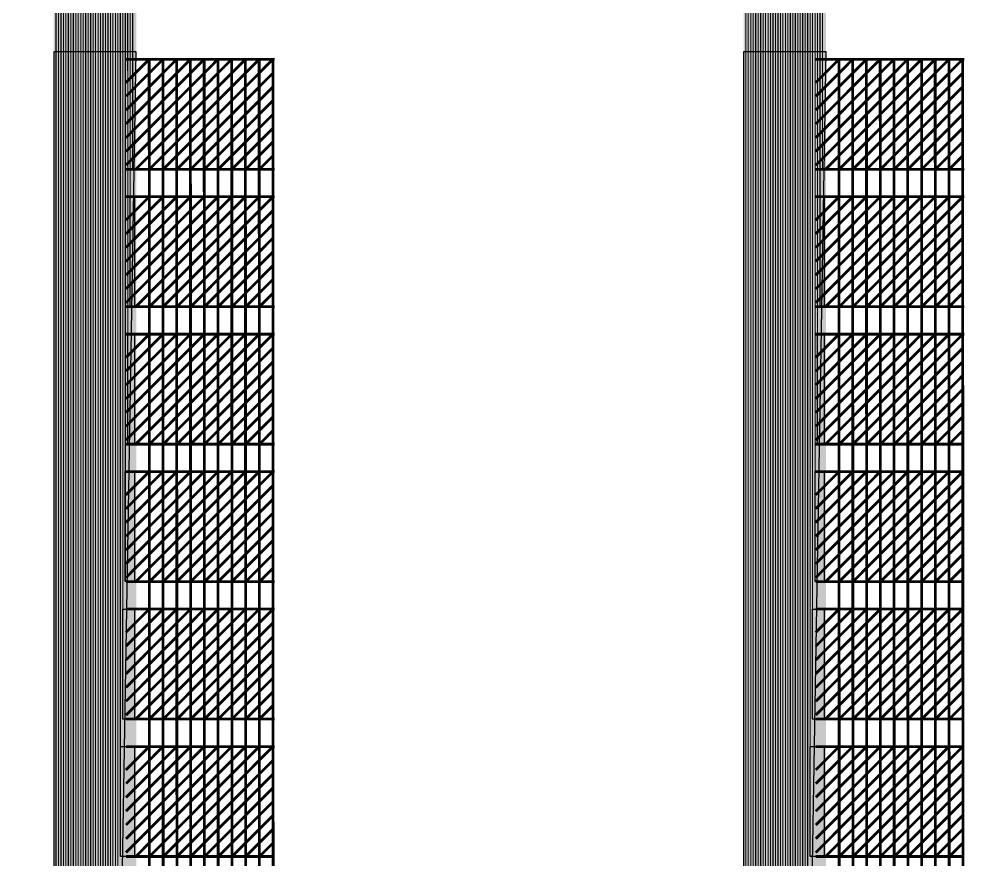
# Model space of a CAD drawing. Header units: millimetres. Extents: x -51 to 51, y -51 to 51.
# Drawn here: x 19.033 to 22.541, y -6.108 to -3.051 of the extents above; entities that cross this region are included whole.
import ezdxf

# ---------------------------------------------------------------- set-up
doc = ezdxf.new("R2010")
doc.units = ezdxf.units.MM
doc.linetypes.add('DASHED', pattern=[19.05, 12.7, -6.35])
for name, color, linetype in [('bottom_SU8', 5, 'Continuous'), ('metal', 43, 'Continuous'), ('Pt_pads', 1, 'Continuous'), ('reference', 18, 'DASHED')]:
    doc.layers.add(name, color=color, linetype=linetype)
doc.layers.add('top SU-8', color=3, linetype='Continuous', transparency=0.63)

msp = doc.modelspace()

# ---------------------------------------------------------------- linework, layer by layer
at = {"layer": 'bottom_SU8', "transparency": 33554544, "const_width": 1}
msp.add_lwpolyline([(-28.578, 24.8878, 0.187667), (-37.8518, -0.7933, 0.186827), (-27.3295, -26.1126, 0.184277), (-2.8594, -37.7245, 0.185083), (23.0094, -30.0775, 0.238565), (37.7593, 0.5371, 0.237346), (21.8297, 30.7311, 0.185761), (-4.5603, 37.5238, 0.186578)], format="xyb", close=True, dxfattribs=at)
at = {"layer": 'bottom_SU8', "transparency": 33554544}
for points, const_width in [([(19.3087, 5.9298), (19.3087, -19.1017)], 0.3), ([(21.8176, 5.9298), (21.8176, -19.1017)], 0.3), ([(19.421, -3.2811), (19.506, -3.1961)], 0.01), ([(19.4213, -3.331), (19.556, -3.1961)], 0.01), ([(19.4213, -3.3811), (19.606, -3.1961)], 0.01), ([(19.4213, -3.4313), (19.656, -3.1961)], 0.01), ([(19.4213, -3.4814), (19.706, -3.1961)], 0.01), ([(19.4213, -3.5315), (19.756, -3.1961)], 0.01), ([(19.4213, -3.5816), (19.806, -3.1961)], 0.01), ([(19.4213, -3.1961), (19.9615, -3.1961)], 0.01), ([(19.4568, -3.5961), (19.856, -3.1961)], 0.01), ([(19.5102, -19.0957), (19.5056, -3.1964)], 0.01), ([(19.5068, -3.5961), (19.906, -3.1961)], 0.01), ([(19.5599, -19.0957), (19.5556, -3.1964)], 0.01), ([(19.5568, -3.5961), (19.956, -3.1961)], 0.01), ([(19.6099, -19.0957), (19.6056, -3.1964)], 0.01), ([(19.6602, -19.0957), (19.6556, -3.1961)], 0.01), ([(19.7102, -19.0957), (19.7056, -3.1964)], 0.01), ([(19.7602, -19.0957), (19.7556, -3.1961)], 0.01), ([(19.8102, -19.0957), (19.806, -3.1961)], 0.01), ([(19.8602, -19.0957), (19.8556, -3.1961)], 0.01), ([(19.9102, -19.0957), (19.9056, -3.1961)], 0.01), ([(19.9602, -19.0957), (19.9556, -3.1921)], 0.01), ([(21.9299, -3.2811), (22.0148, -3.1961)], 0.01), ([(21.9301, -3.331), (22.0648, -3.1961)], 0.01), ([(21.9301, -3.3811), (22.1148, -3.1961)], 0.01), ([(21.9301, -3.4313), (22.1648, -3.1961)], 0.01), ([(21.9301, -3.4814), (22.2148, -3.1961)], 0.01), ([(21.9301, -3.5315), (22.2648, -3.1961)], 0.01), ([(21.9301, -3.5816), (22.3148, -3.1961)], 0.01), ([(21.9301, -3.1961), (22.4703, -3.1961)], 0.01), ([(21.9656, -3.5961), (22.3648, -3.1961)], 0.01), ([(22.019, -19.0957), (22.0144, -3.1964)], 0.01), ([(22.0156, -3.5961), (22.4148, -3.1961)], 0.01), ([(22.0688, -19.0957), (22.0644, -3.1964)], 0.01), ([(22.0656, -3.5961), (22.4648, -3.1961)], 0.01), ([(22.1188, -19.0957), (22.1144, -3.1964)], 0.01), ([(22.169, -19.0957), (22.1644, -3.1961)], 0.01), ([(22.219, -19.0957), (22.2144, -3.1964)], 0.01), ([(22.269, -19.0957), (22.2644, -3.1961)], 0.01), ([(22.319, -19.0957), (22.3148, -3.1961)], 0.01), ([(22.369, -19.0957), (22.3644, -3.1961)], 0.01), ([(22.419, -19.0957), (22.4144, -3.1961)], 0.01), ([(22.469, -19.0957), (22.4645, -3.1921)], 0.01), ([(19.6068, -3.5961), (19.9561, -3.2461)], 0.01), ([(22.1156, -3.5961), (22.4649, -3.2461)], 0.01), ([(19.6568, -3.5961), (19.9562, -3.2961)], 0.01), ([(22.1656, -3.5961), (22.465, -3.2961)], 0.01), ([(19.7068, -3.5961), (19.9563, -3.3461)], 0.01), ([(22.2156, -3.5961), (22.4651, -3.3461)], 0.01), ([(19.7568, -3.5961), (19.9564, -3.3961)], 0.01), ([(22.2656, -3.5961), (22.4652, -3.3961)], 0.01), ([(19.8068, -3.5961), (19.9565, -3.4461)], 0.01), ([(22.3156, -3.5961), (22.4653, -3.4461)], 0.01), ([(19.8568, -3.5961), (19.9566, -3.4961)], 0.01), ([(22.3656, -3.5961), (22.4654, -3.4961)], 0.01), ([(19.9068, -3.5961), (19.9567, -3.5461)], 0.01), ([(22.4156, -3.5961), (22.4655, -3.5461)], 0.01), ([(19.4213, -3.5961), (19.9616, -3.5961)], 0.01), ([(21.9301, -3.5961), (22.4704, -3.5961)], 0.01), ([(19.421, -3.7811), (19.506, -3.6961)], 0.01), ([(19.4213, -3.831), (19.556, -3.6961)], 0.01), ([(19.4213, -3.8811), (19.606, -3.6961)], 0.01), ([(19.4213, -3.9313), (19.656, -3.6961)], 0.01), ([(19.4213, -3.9814), (19.706, -3.6961)], 0.01), ([(19.4213, -4.0315), (19.756, -3.6961)], 0.01), ([(19.4213, -4.0816), (19.806, -3.6961)], 0.01), ([(19.4213, -3.6961), (19.9615, -3.6961)], 0.01), ([(19.4568, -4.0961), (19.856, -3.6961)], 0.01), ([(19.5068, -4.0961), (19.906, -3.6961)], 0.01), ([(19.5568, -4.0961), (19.956, -3.6961)], 0.01), ([(21.9299, -3.7811), (22.0148, -3.6961)], 0.01), ([(21.9301, -3.831), (22.0648, -3.6961)], 0.01), ([(21.9301, -3.8811), (22.1148, -3.6961)], 0.01), ([(21.9301, -3.9313), (22.1648, -3.6961)], 0.01), ([(21.9301, -3.9814), (22.2148, -3.6961)], 0.01), ([(21.9301, -4.0315), (22.2648, -3.6961)], 0.01), ([(21.9301, -4.0816), (22.3148, -3.6961)], 0.01), ([(21.9301, -3.6961), (22.4703, -3.6961)], 0.01), ([(21.9656, -4.0961), (22.3648, -3.6961)], 0.01), ([(22.0156, -4.0961), (22.4148, -3.6961)], 0.01), ([(22.0656, -4.0961), (22.4648, -3.6961)], 0.01), ([(19.6068, -4.0961), (19.9561, -3.7461)], 0.01), ([(22.1156, -4.0961), (22.4649, -3.7461)], 0.01), ([(19.6568, -4.0961), (19.9562, -3.7961)], 0.01), ([(22.1656, -4.0961), (22.465, -3.7961)], 0.01), ([(19.7068, -4.0961), (19.9563, -3.8461)], 0.01), ([(22.2156, -4.0961), (22.4651, -3.8461)], 0.01), ([(19.7568, -4.0961), (19.9564, -3.8961)], 0.01), ([(22.2656, -4.0961), (22.4652, -3.8961)], 0.01), ([(19.8068, -4.0961), (19.9565, -3.9461)], 0.01), ([(22.3156, -4.0961), (22.4653, -3.9461)], 0.01), ([(19.8568, -4.0961), (19.9566, -3.9961)], 0.01), ([(22.3656, -4.0961), (22.4654, -3.9961)], 0.01), ([(19.9068, -4.0961), (19.9567, -4.0461)], 0.01), ([(22.4156, -4.0961), (22.4655, -4.0461)], 0.01), ([(19.4213, -4.0961), (19.9616, -4.0961)], 0.01), ([(21.9301, -4.0961), (22.4704, -4.0961)], 0.01), ([(19.421, -4.2811), (19.506, -4.1961)], 0.01), ([(19.4213, -4.331), (19.556, -4.1961)], 0.01), ([(19.4213, -4.3811), (19.606, -4.1961)], 0.01), ([(19.4213, -4.4313), (19.656, -4.1961)], 0.01), ([(19.4213, -4.4814), (19.706, -4.1961)], 0.01), ([(19.4213, -4.5315), (19.756, -4.1961)], 0.01), ([(19.4213, -4.5816), (19.806, -4.1961)], 0.01), ([(19.4213, -4.1961), (19.9615, -4.1961)], 0.01), ([(19.4568, -4.5961), (19.856, -4.1961)], 0.01), ([(19.5068, -4.5961), (19.906, -4.1961)], 0.01), ([(19.5568, -4.5961), (19.956, -4.1961)], 0.01), ([(21.9299, -4.2811), (22.0148, -4.1961)], 0.01), ([(21.9301, -4.331), (22.0648, -4.1961)], 0.01), ([(21.9301, -4.3811), (22.1148, -4.1961)], 0.01), ([(21.9301, -4.4313), (22.1648, -4.1961)], 0.01), ([(21.9301, -4.4814), (22.2148, -4.1961)], 0.01), ([(21.9301, -4.5315), (22.2648, -4.1961)], 0.01), ([(21.9301, -4.5816), (22.3148, -4.1961)], 0.01), ([(21.9301, -4.1961), (22.4703, -4.1961)], 0.01), ([(21.9656, -4.5961), (22.3648, -4.1961)], 0.01), ([(22.0156, -4.5961), (22.4148, -4.1961)], 0.01), ([(22.0656, -4.5961), (22.4648, -4.1961)], 0.01), ([(19.6068, -4.5961), (19.9561, -4.2461)], 0.01), ([(22.1156, -4.5961), (22.4649, -4.2461)], 0.01), ([(19.6568, -4.5961), (19.9562, -4.2961)], 0.01), ([(22.1656, -4.5961), (22.465, -4.2961)], 0.01), ([(19.7068, -4.5961), (19.9563, -4.3461)], 0.01), ([(22.2156, -4.5961), (22.4651, -4.3461)], 0.01), ([(19.7568, -4.5961), (19.9564, -4.3961)], 0.01), ([(22.2656, -4.5961), (22.4652, -4.3961)], 0.01), ([(19.8068, -4.5961), (19.9565, -4.4461)], 0.01), ([(22.3156, -4.5961), (22.4653, -4.4461)], 0.01), ([(19.8568, -4.5961), (19.9566, -4.4961)], 0.01), ([(22.3656, -4.5961), (22.4654, -4.4961)], 0.01), ([(19.9068, -4.5961), (19.9567, -4.5461)], 0.01), ([(22.4156, -4.5961), (22.4655, -4.5461)], 0.01), ([(19.4213, -4.5961), (19.9616, -4.5961)], 0.01), ([(21.9301, -4.5961), (22.4704, -4.5961)], 0.01), ([(19.421, -4.7811), (19.506, -4.6961)], 0.01), ([(19.4213, -4.831), (19.556, -4.6961)], 0.01), ([(19.4213, -4.8811), (19.606, -4.6961)], 0.01), ([(19.4213, -4.9313), (19.656, -4.6961)], 0.01), ([(19.4213, -4.9814), (19.706, -4.6961)], 0.01), ([(19.4213, -5.0315), (19.756, -4.6961)], 0.01), ([(19.4213, -5.0816), (19.806, -4.6961)], 0.01), ([(19.4213, -4.6961), (19.9615, -4.6961)], 0.01), ([(19.4568, -5.0961), (19.856, -4.6961)], 0.01), ([(19.5068, -5.0961), (19.906, -4.6961)], 0.01), ([(19.5568, -5.0961), (19.956, -4.6961)], 0.01), ([(21.9299, -4.7811), (22.0148, -4.6961)], 0.01), ([(21.9301, -4.831), (22.0648, -4.6961)], 0.01), ([(21.9301, -4.8811), (22.1148, -4.6961)], 0.01), ([(21.9301, -4.9313), (22.1648, -4.6961)], 0.01), ([(21.9301, -4.9814), (22.2148, -4.6961)], 0.01), ([(21.9301, -5.0315), (22.2648, -4.6961)], 0.01), ([(21.9301, -5.0816), (22.3148, -4.6961)], 0.01), ([(21.9301, -4.6961), (22.4703, -4.6961)], 0.01), ([(21.9656, -5.0961), (22.3648, -4.6961)], 0.01), ([(22.0156, -5.0961), (22.4148, -4.6961)], 0.01), ([(22.0656, -5.0961), (22.4648, -4.6961)], 0.01), ([(19.6068, -5.0961), (19.9561, -4.7461)], 0.01), ([(22.1156, -5.0961), (22.4649, -4.7461)], 0.01), ([(19.6568, -5.0961), (19.9562, -4.7961)], 0.01), ([(22.1656, -5.0961), (22.465, -4.7961)], 0.01), ([(19.7068, -5.0961), (19.9563, -4.8461)], 0.01), ([(22.2156, -5.0961), (22.4651, -4.8461)], 0.01), ([(19.7568, -5.0961), (19.9564, -4.8961)], 0.01), ([(22.2656, -5.0961), (22.4652, -4.8961)], 0.01), ([(19.8068, -5.0961), (19.9565, -4.9461)], 0.01), ([(22.3156, -5.0961), (22.4653, -4.9461)], 0.01), ([(19.8568, -5.0961), (19.9566, -4.9961)], 0.01), ([(22.3656, -5.0961), (22.4654, -4.9961)], 0.01), ([(19.9068, -5.0961), (19.9567, -5.0461)], 0.01), ([(22.4156, -5.0961), (22.4655, -5.0461)], 0.01), ([(19.4213, -5.0961), (19.9616, -5.0961)], 0.01), ([(21.9301, -5.0961), (22.4704, -5.0961)], 0.01), ([(19.421, -5.2811), (19.506, -5.1961)], 0.01), ([(19.4213, -5.331), (19.556, -5.1961)], 0.01), ([(19.4213, -5.3811), (19.606, -5.1961)], 0.01), ([(19.4213, -5.4313), (19.656, -5.1961)], 0.01), ([(19.4213, -5.4814), (19.706, -5.1961)], 0.01), ([(19.4213, -5.5315), (19.756, -5.1961)], 0.01), ([(19.4213, -5.5816), (19.806, -5.1961)], 0.01), ([(19.4213, -5.1961), (19.9615, -5.1961)], 0.01), ([(19.4568, -5.5961), (19.856, -5.1961)], 0.01), ([(19.5068, -5.5961), (19.906, -5.1961)], 0.01), ([(19.5568, -5.5961), (19.956, -5.1961)], 0.01), ([(21.9299, -5.2811), (22.0148, -5.1961)], 0.01), ([(21.9301, -5.331), (22.0648, -5.1961)], 0.01), ([(21.9301, -5.3811), (22.1148, -5.1961)], 0.01), ([(21.9301, -5.4313), (22.1648, -5.1961)], 0.01), ([(21.9301, -5.4814), (22.2148, -5.1961)], 0.01), ([(21.9301, -5.5315), (22.2648, -5.1961)], 0.01), ([(21.9301, -5.5816), (22.3148, -5.1961)], 0.01), ([(21.9301, -5.1961), (22.4703, -5.1961)], 0.01), ([(21.9656, -5.5961), (22.3648, -5.1961)], 0.01), ([(22.0156, -5.5961), (22.4148, -5.1961)], 0.01), ([(22.0656, -5.5961), (22.4648, -5.1961)], 0.01), ([(19.6068, -5.5961), (19.9561, -5.2461)], 0.01), ([(22.1156, -5.5961), (22.4649, -5.2461)], 0.01), ([(19.6568, -5.5961), (19.9562, -5.2961)], 0.01), ([(22.1656, -5.5961), (22.465, -5.2961)], 0.01), ([(19.7068, -5.5961), (19.9563, -5.3461)], 0.01), ([(22.2156, -5.5961), (22.4651, -5.3461)], 0.01), ([(19.7568, -5.5961), (19.9564, -5.3961)], 0.01), ([(22.2656, -5.5961), (22.4652, -5.3961)], 0.01), ([(19.8068, -5.5961), (19.9565, -5.4461)], 0.01), ([(22.3156, -5.5961), (22.4653, -5.4461)], 0.01), ([(19.8568, -5.5961), (19.9566, -5.4961)], 0.01), ([(22.3656, -5.5961), (22.4654, -5.4961)], 0.01), ([(19.9068, -5.5961), (19.9567, -5.5461)], 0.01), ([(22.4156, -5.5961), (22.4655, -5.5461)], 0.01), ([(19.4213, -5.5961), (19.9616, -5.5961)], 0.01), ([(21.9301, -5.5961), (22.4704, -5.5961)], 0.01), ([(19.421, -5.7811), (19.506, -5.6961)], 0.01), ([(19.4213, -5.831), (19.556, -5.6961)], 0.01), ([(19.4213, -5.8811), (19.606, -5.6961)], 0.01), ([(19.4213, -5.9313), (19.656, -5.6961)], 0.01), ([(19.4213, -5.9814), (19.706, -5.6961)], 0.01), ([(19.4213, -6.0315), (19.756, -5.6961)], 0.01), ([(19.4213, -6.0816), (19.806, -5.6961)], 0.01), ([(19.4213, -5.6961), (19.9615, -5.6961)], 0.01), ([(19.4568, -6.0961), (19.856, -5.6961)], 0.01), ([(19.5068, -6.0961), (19.906, -5.6961)], 0.01), ([(19.5568, -6.0961), (19.956, -5.6961)], 0.01), ([(21.9299, -5.7811), (22.0148, -5.6961)], 0.01), ([(21.9301, -5.831), (22.0648, -5.6961)], 0.01), ([(21.9301, -5.8811), (22.1148, -5.6961)], 0.01), ([(21.9301, -5.9313), (22.1648, -5.6961)], 0.01), ([(21.9301, -5.9814), (22.2148, -5.6961)], 0.01), ([(21.9301, -6.0315), (22.2648, -5.6961)], 0.01), ([(21.9301, -6.0816), (22.3148, -5.6961)], 0.01), ([(21.9301, -5.6961), (22.4703, -5.6961)], 0.01), ([(21.9656, -6.0961), (22.3648, -5.6961)], 0.01), ([(22.0156, -6.0961), (22.4148, -5.6961)], 0.01), ([(22.0656, -6.0961), (22.4648, -5.6961)], 0.01), ([(19.6068, -6.0961), (19.9561, -5.7461)], 0.01), ([(22.1156, -6.0961), (22.4649, -5.7461)], 0.01), ([(19.6568, -6.0961), (19.9562, -5.7961)], 0.01), ([(22.1656, -6.0961), (22.465, -5.7961)], 0.01), ([(19.7068, -6.0961), (19.9563, -5.8461)], 0.01), ([(22.2156, -6.0961), (22.4651, -5.8461)], 0.01), ([(19.7568, -6.0961), (19.9564, -5.8961)], 0.01), ([(22.2656, -6.0961), (22.4652, -5.8961)], 0.01), ([(19.8068, -6.0961), (19.9565, -5.9461)], 0.01), ([(22.3156, -6.0961), (22.4653, -5.9461)], 0.01), ([(19.8568, -6.0961), (19.9566, -5.9961)], 0.01), ([(22.3656, -6.0961), (22.4654, -5.9961)], 0.01), ([(19.9068, -6.0961), (19.9567, -6.0461)], 0.01), ([(22.4156, -6.0961), (22.4655, -6.0461)], 0.01), ([(19.4213, -6.0961), (19.9616, -6.0961)], 0.01), ([(21.9301, -6.0961), (22.4704, -6.0961)], 0.01)]:
    msp.add_lwpolyline(points, dxfattribs=dict(at, const_width=const_width))
at = {"layer": 'metal', "transparency": 33554544, "const_width": 1}
msp.add_lwpolyline([(-28.578, 24.8878, 0.187667), (-37.8518, -0.7933, 0.186827), (-27.3295, -26.1126, 0.184277), (-2.8594, -37.7245, 0.185083), (23.0094, -30.0775, 0.238565), (37.7593, 0.5371, 0.237346), (21.8297, 30.7311, 0.185761), (-4.5603, 37.5238, 0.186578)], format="xyb", close=True, dxfattribs=at)
at = {"layer": 'metal', "transparency": 33554544}
for points, const_width in [([(19.3107, -11.0957), (19.3107, 10.5754)], 0.004), ([(21.8196, -11.0957), (21.8196, 10.5754)], 0.004), ([(19.2927, -12.0957), (19.2927, 10.0274)], 0.004), ([(19.3017, -11.5957), (19.3017, 10.0291)], 0.004), ([(21.8016, -12.0957), (21.8016, 10.0274)], 0.004), ([(21.8106, -11.5957), (21.8106, 10.0291)], 0.004), ([(19.3197, -10.5957), (19.3197, 9.9562)], 0.004), ([(21.8286, -10.5957), (21.8286, 9.9562)], 0.004), ([(19.2747, -13.0957), (19.2747, 9.4365)], 0.004), ([(19.2837, -12.5957), (19.2837, 9.4365)], 0.004), ([(21.7836, -13.0957), (21.7836, 9.4365)], 0.004), ([(21.7926, -12.5957), (21.7926, 9.4365)], 0.004), ([(19.3287, -10.0961), (19.3287, 9.3481)], 0.004), ([(19.3377, -9.5961), (19.3377, 9.3481)], 0.004), ([(21.8376, -10.0961), (21.8376, 9.3481)], 0.004), ([(21.8466, -9.5961), (21.8466, 9.3481)], 0.004), ([(19.2567, -14.0957), (19.2567, 8.8389)], 0.004), ([(19.2657, -13.5957), (19.2657, 8.8407)], 0.004), ([(21.7656, -14.0957), (21.7656, 8.8389)], 0.004), ([(21.7746, -13.5957), (21.7746, 8.8407)], 0.004), ([(19.3467, -9.0961), (19.3467, 8.7599)], 0.004), ([(19.3557, -8.5961), (19.3557, 8.7617)], 0.004), ([(21.8556, -9.0961), (21.8556, 8.7599)], 0.004), ([(21.8646, -8.5961), (21.8646, 8.7617)], 0.004), ([(19.2387, -15.0957), (19.2387, 8.2445)], 0.004), ([(19.2477, -14.5957), (19.2477, 8.2445)], 0.004), ([(21.7476, -15.0957), (21.7476, 8.2445)], 0.004), ([(21.7566, -14.5957), (21.7566, 8.2445)], 0.004), ([(19.3647, -8.0961), (19.3647, 8.1764)], 0.004), ([(19.3737, -7.5961), (19.3737, 8.1756)], 0.004), ([(21.8736, -8.0961), (21.8736, 8.1764)], 0.004), ([(21.8826, -7.5961), (21.8826, 8.1756)], 0.004), ([(19.2207, -16.0957), (19.2207, 7.6503)], 0.004), ([(19.2297, -15.5957), (19.2297, 7.6503)], 0.004), ([(21.7296, -16.0957), (21.7296, 7.6503)], 0.004), ([(21.7386, -15.5957), (21.7386, 7.6503)], 0.004), ([(19.3827, -7.0961), (19.3827, 7.597)], 0.004), ([(19.3917, -6.5961), (19.3917, 7.5952)], 0.004), ([(21.8916, -7.0961), (21.8916, 7.597)], 0.004), ([(21.9006, -6.5961), (21.9006, 7.5952)], 0.004), ([(19.2027, -17.0957), (19.2027, 7.0554)], 0.004), ([(19.2117, -16.5957), (19.2117, 7.0554)], 0.004), ([(21.7116, -17.0957), (21.7116, 7.0554)], 0.004), ([(21.7206, -16.5957), (21.7206, 7.0554)], 0.004), ([(19.4007, -6.0961), (19.4007, 7.0114)], 0.004), ([(19.4097, -5.5961), (19.4097, 7.0085)], 0.004), ([(21.9096, -6.0961), (21.9096, 7.0114)], 0.004), ([(21.9186, -5.5961), (21.9186, 7.0085)], 0.004), ([(19.1847, -18.0957), (19.1847, 6.4565)], 0.004), ([(19.1937, -17.5957), (19.1937, 6.4576)], 0.004), ([(21.6936, -18.0957), (21.6936, 6.4565)], 0.004), ([(21.7026, -17.5957), (21.7026, 6.4576)], 0.004), ([(19.4187, -5.0961), (19.4187, 6.4268)], 0.004), ([(21.9276, -5.0961), (21.9276, 6.4268)], 0.004), ([(19.4277, -4.5961), (19.4263, 6.4169)], 0.004), ([(21.9366, -4.5961), (21.9351, 6.4169)], 0.004), ([(19.1757, -18.5957), (19.1757, 5.8943)], 0.004), ([(21.6846, -18.5957), (21.6846, 5.8943)], 0.004), ([(19.1667, -19.0957), (19.1667, 5.8889)], 0.004), ([(21.6756, -19.0957), (21.6756, 5.8889)], 0.004), ([(19.4367, -4.0961), (19.4367, 5.854)], 0.004), ([(19.4457, -3.5961), (19.4457, 5.8488)], 0.004), ([(21.9456, -4.0961), (21.9456, 5.854)], 0.004), ([(21.9546, -3.5961), (21.9546, 5.8488)], 0.004), ([(19.4454, -3.5572), (19.8061, -3.1957)], 0.006), ([(19.4455, -3.3066), (19.5561, -3.1957)], 0.006), ([(19.4455, -3.507), (19.7561, -3.1957)], 0.006), ([(19.4456, -3.4066), (19.6561, -3.1957)], 0.006), ([(19.4456, -3.2564), (19.5061, -3.1957)], 0.006), ([(19.4457, -3.3565), (19.6061, -3.1957)], 0.006), ([(19.4458, -3.4565), (19.7061, -3.1957)], 0.006), ([(19.4467, -3.1957), (19.9591, -3.1957)], 0.006), ([(19.4569, -3.5957), (19.8561, -3.1957)], 0.006), ([(19.5069, -3.5957), (19.5061, -3.1957)], 0.006), ([(19.5069, -3.5957), (19.9061, -3.1957)], 0.006), ([(19.5569, -3.5957), (19.5561, -3.1957)], 0.006), ([(19.5569, -3.5957), (19.9561, -3.1957)], 0.006), ([(19.6069, -3.5957), (19.6061, -3.1957)], 0.006), ([(19.6569, -3.5957), (19.6561, -3.1957)], 0.006), ([(19.7069, -3.5957), (19.7061, -3.1957)], 0.006), ([(19.7569, -3.5957), (19.7561, -3.1957)], 0.006), ([(19.8069, -3.5957), (19.8061, -3.1957)], 0.006), ([(19.8569, -3.5957), (19.8561, -3.1957)], 0.006), ([(19.9069, -3.5957), (19.9061, -3.1957)], 0.006), ([(19.9569, -3.5957), (19.9561, -3.1957)], 0.006), ([(21.9542, -3.5572), (22.3149, -3.1957)], 0.006), ([(21.9543, -3.3066), (22.0649, -3.1957)], 0.006), ([(21.9543, -3.507), (22.2649, -3.1957)], 0.006), ([(21.9544, -3.4066), (22.1649, -3.1957)], 0.006), ([(21.9544, -3.2564), (22.0149, -3.1957)], 0.006), ([(21.9545, -3.3565), (22.1149, -3.1957)], 0.006), ([(21.9546, -3.4565), (22.2149, -3.1957)], 0.006), ([(21.9555, -3.1957), (22.4679, -3.1957)], 0.006), ([(21.9658, -3.5957), (22.3649, -3.1957)], 0.006), ([(22.0158, -3.5957), (22.0149, -3.1957)], 0.006), ([(22.0158, -3.5957), (22.4149, -3.1957)], 0.006), ([(22.0658, -3.5957), (22.0649, -3.1957)], 0.006), ([(22.0658, -3.5957), (22.4649, -3.1957)], 0.006), ([(22.1158, -3.5957), (22.1149, -3.1957)], 0.006), ([(22.1658, -3.5957), (22.1649, -3.1957)], 0.006), ([(22.2158, -3.5957), (22.2149, -3.1957)], 0.006), ([(22.2658, -3.5957), (22.2649, -3.1957)], 0.006), ([(22.3158, -3.5957), (22.3149, -3.1957)], 0.006), ([(22.3658, -3.5957), (22.3649, -3.1957)], 0.006), ([(22.4158, -3.5957), (22.4149, -3.1957)], 0.006), ([(22.4658, -3.5957), (22.4649, -3.1957)], 0.006), ([(19.6069, -3.5957), (19.9562, -3.2457)], 0.006), ([(22.1158, -3.5957), (22.465, -3.2457)], 0.006), ([(19.6569, -3.5957), (19.9563, -3.2957)], 0.006), ([(22.1658, -3.5957), (22.4651, -3.2957)], 0.006), ([(19.7069, -3.5957), (19.9564, -3.3457)], 0.006), ([(22.2158, -3.5957), (22.4652, -3.3457)], 0.006), ([(19.7569, -3.5957), (19.9565, -3.3957)], 0.006), ([(22.2658, -3.5957), (22.4653, -3.3957)], 0.006), ([(19.8069, -3.5957), (19.9566, -3.4457)], 0.006), ([(22.3158, -3.5957), (22.4655, -3.4457)], 0.006), ([(19.8569, -3.5957), (19.9567, -3.4957)], 0.006), ([(22.3658, -3.5957), (22.4656, -3.4957)], 0.006), ([(19.9069, -3.5957), (19.9568, -3.5457)], 0.006), ([(22.4158, -3.5957), (22.4657, -3.5457)], 0.006), ([(19.4446, -3.5957), (19.9594, -3.5957)], 0.006), ([(21.9534, -3.5957), (22.4682, -3.5957)], 0.006), ([(19.4466, -3.8054), (19.5561, -3.6957)], 0.006), ([(19.4467, -3.8554), (19.6061, -3.6957)], 0.006), ([(19.4467, -3.9055), (19.6561, -3.6957)], 0.006), ([(19.4467, -4.0558), (19.8061, -3.6957)], 0.006), ([(19.4467, -3.6957), (19.9591, -3.6957)], 0.006), ([(19.4468, -3.9556), (19.7061, -3.6957)], 0.006), ([(19.4468, -4.0057), (19.7561, -3.6957)], 0.006), ([(19.4468, -3.7551), (19.5061, -3.6957)], 0.006), ([(19.4569, -4.0957), (19.8561, -3.6957)], 0.006), ([(19.5069, -4.0957), (19.5061, -3.6957)], 0.006), ([(19.5069, -4.0957), (19.9061, -3.6957)], 0.006), ([(19.5569, -4.0957), (19.5561, -3.6957)], 0.006), ([(19.5569, -4.0957), (19.9561, -3.6957)], 0.006), ([(19.6069, -4.0957), (19.6061, -3.6957)], 0.006), ([(19.6569, -4.0957), (19.6561, -3.6957)], 0.006), ([(19.7069, -4.0957), (19.7061, -3.6957)], 0.006), ([(19.7569, -4.0957), (19.7561, -3.6957)], 0.006), ([(19.8069, -4.0957), (19.8061, -3.6957)], 0.006), ([(19.8569, -4.0957), (19.8561, -3.6957)], 0.006), ([(19.9069, -4.0957), (19.9061, -3.6957)], 0.006), ([(19.9569, -4.0957), (19.9561, -3.6957)], 0.006), ([(21.9555, -3.8054), (22.0649, -3.6957)], 0.006), ([(21.9555, -3.8554), (22.1149, -3.6957)], 0.006), ([(21.9555, -3.9055), (22.1649, -3.6957)], 0.006), ([(21.9555, -4.0558), (22.3149, -3.6957)], 0.006), ([(21.9555, -3.6957), (22.4679, -3.6957)], 0.006), ([(21.9556, -3.9556), (22.2149, -3.6957)], 0.006), ([(21.9556, -4.0057), (22.2649, -3.6957)], 0.006), ([(21.9556, -3.7551), (22.0149, -3.6957)], 0.006), ([(21.9658, -4.0957), (22.3649, -3.6957)], 0.006), ([(22.0158, -4.0957), (22.0149, -3.6957)], 0.006), ([(22.0158, -4.0957), (22.4149, -3.6957)], 0.006), ([(22.0658, -4.0957), (22.0649, -3.6957)], 0.006), ([(22.0658, -4.0957), (22.4649, -3.6957)], 0.006), ([(22.1158, -4.0957), (22.1149, -3.6957)], 0.006), ([(22.1658, -4.0957), (22.1649, -3.6957)], 0.006), ([(22.2158, -4.0957), (22.2149, -3.6957)], 0.006), ([(22.2658, -4.0957), (22.2649, -3.6957)], 0.006), ([(22.3158, -4.0957), (22.3149, -3.6957)], 0.006), ([(22.3658, -4.0957), (22.3649, -3.6957)], 0.006), ([(22.4158, -4.0957), (22.4149, -3.6957)], 0.006), ([(22.4658, -4.0957), (22.4649, -3.6957)], 0.006), ([(19.6069, -4.0957), (19.9562, -3.7457)], 0.006), ([(22.1158, -4.0957), (22.465, -3.7457)], 0.006), ([(19.6569, -4.0957), (19.9563, -3.7957)], 0.006), ([(22.1658, -4.0957), (22.4651, -3.7957)], 0.006), ([(19.7069, -4.0957), (19.9564, -3.8457)], 0.006), ([(22.2158, -4.0957), (22.4652, -3.8457)], 0.006), ([(19.7569, -4.0957), (19.9565, -3.8957)], 0.006), ([(22.2658, -4.0957), (22.4653, -3.8957)], 0.006), ([(19.8069, -4.0957), (19.9566, -3.9457)], 0.006), ([(22.3158, -4.0957), (22.4655, -3.9457)], 0.006), ([(19.8569, -4.0957), (19.9567, -3.9957)], 0.006), ([(22.3658, -4.0957), (22.4656, -3.9957)], 0.006), ([(19.9069, -4.0957), (19.9568, -4.0457)], 0.006), ([(22.4158, -4.0957), (22.4657, -4.0457)], 0.006), ([(19.4446, -4.0957), (19.9594, -4.0957)], 0.006), ([(21.9534, -4.0957), (22.4682, -4.0957)], 0.006), ([(19.4466, -4.3054), (19.5561, -4.1957)], 0.006), ([(19.4467, -4.3554), (19.6061, -4.1957)], 0.006), ([(19.4467, -4.4055), (19.6561, -4.1957)], 0.006), ([(19.4467, -4.5558), (19.8061, -4.1957)], 0.006), ([(19.4467, -4.1957), (19.9591, -4.1957)], 0.006), ([(19.4468, -4.4556), (19.7061, -4.1957)], 0.006), ([(19.4468, -4.5057), (19.7561, -4.1957)], 0.006), ([(19.4468, -4.2551), (19.5061, -4.1957)], 0.006), ([(19.4569, -4.5957), (19.8561, -4.1957)], 0.006), ([(19.5069, -4.5957), (19.5061, -4.1957)], 0.006), ([(19.5069, -4.5957), (19.9061, -4.1957)], 0.006), ([(19.5569, -4.5957), (19.5561, -4.1957)], 0.006), ([(19.5569, -4.5957), (19.9561, -4.1957)], 0.006), ([(19.6069, -4.5957), (19.6061, -4.1957)], 0.006), ([(19.6569, -4.5957), (19.6561, -4.1957)], 0.006), ([(19.7069, -4.5957), (19.7061, -4.1957)], 0.006), ([(19.7569, -4.5957), (19.7561, -4.1957)], 0.006), ([(19.8069, -4.5957), (19.8061, -4.1957)], 0.006), ([(19.8569, -4.5957), (19.8561, -4.1957)], 0.006), ([(19.9069, -4.5957), (19.9061, -4.1957)], 0.006), ([(19.9569, -4.5957), (19.9561, -4.1957)], 0.006), ([(21.9555, -4.3054), (22.0649, -4.1957)], 0.006), ([(21.9555, -4.3554), (22.1149, -4.1957)], 0.006), ([(21.9555, -4.4055), (22.1649, -4.1957)], 0.006), ([(21.9555, -4.5558), (22.3149, -4.1957)], 0.006), ([(21.9555, -4.1957), (22.4679, -4.1957)], 0.006), ([(21.9556, -4.4556), (22.2149, -4.1957)], 0.006), ([(21.9556, -4.5057), (22.2649, -4.1957)], 0.006), ([(21.9556, -4.2551), (22.0149, -4.1957)], 0.006), ([(21.9658, -4.5957), (22.3649, -4.1957)], 0.006), ([(22.0158, -4.5957), (22.0149, -4.1957)], 0.006), ([(22.0158, -4.5957), (22.4149, -4.1957)], 0.006), ([(22.0658, -4.5957), (22.0649, -4.1957)], 0.006), ([(22.0658, -4.5957), (22.4649, -4.1957)], 0.006), ([(22.1158, -4.5957), (22.1149, -4.1957)], 0.006), ([(22.1658, -4.5957), (22.1649, -4.1957)], 0.006), ([(22.2158, -4.5957), (22.2149, -4.1957)], 0.006), ([(22.2658, -4.5957), (22.2649, -4.1957)], 0.006), ([(22.3158, -4.5957), (22.3149, -4.1957)], 0.006), ([(22.3658, -4.5957), (22.3649, -4.1957)], 0.006), ([(22.4158, -4.5957), (22.4149, -4.1957)], 0.006), ([(22.4658, -4.5957), (22.4649, -4.1957)], 0.006), ([(19.6069, -4.5957), (19.9562, -4.2457)], 0.006), ([(22.1158, -4.5957), (22.465, -4.2457)], 0.006), ([(19.6569, -4.5957), (19.9563, -4.2957)], 0.006), ([(22.1658, -4.5957), (22.4651, -4.2957)], 0.006), ([(19.7069, -4.5957), (19.9564, -4.3457)], 0.006), ([(22.2158, -4.5957), (22.4652, -4.3457)], 0.006), ([(19.7569, -4.5957), (19.9565, -4.3957)], 0.006), ([(22.2658, -4.5957), (22.4653, -4.3957)], 0.006), ([(19.8069, -4.5957), (19.9566, -4.4457)], 0.006), ([(22.3158, -4.5957), (22.4655, -4.4457)], 0.006), ([(19.8569, -4.5957), (19.9567, -4.4957)], 0.006), ([(22.3658, -4.5957), (22.4656, -4.4957)], 0.006), ([(19.9069, -4.5957), (19.9568, -4.5457)], 0.006), ([(22.4158, -4.5957), (22.4657, -4.5457)], 0.006), ([(19.4446, -4.5957), (19.9594, -4.5957)], 0.006), ([(21.9534, -4.5957), (22.4682, -4.5957)], 0.006), ([(19.4466, -4.8054), (19.5561, -4.6957)], 0.006), ([(19.4467, -4.8554), (19.6061, -4.6957)], 0.006), ([(19.4467, -4.9055), (19.6561, -4.6957)], 0.006), ([(19.4467, -5.0558), (19.8061, -4.6957)], 0.006), ([(19.4467, -4.6957), (19.9591, -4.6957)], 0.006), ([(19.4468, -4.9556), (19.7061, -4.6957)], 0.006), ([(19.4468, -5.0057), (19.7561, -4.6957)], 0.006), ([(19.4468, -4.7551), (19.5061, -4.6957)], 0.006), ([(19.4569, -5.0957), (19.8561, -4.6957)], 0.006), ([(19.5069, -5.0957), (19.5061, -4.6957)], 0.006), ([(19.5069, -5.0957), (19.9061, -4.6957)], 0.006), ([(19.5569, -5.0957), (19.5561, -4.6957)], 0.006), ([(19.5569, -5.0957), (19.9561, -4.6957)], 0.006), ([(19.6069, -5.0957), (19.6061, -4.6957)], 0.006), ([(19.6569, -5.0957), (19.6561, -4.6957)], 0.006), ([(19.7069, -5.0957), (19.7061, -4.6957)], 0.006), ([(19.7569, -5.0957), (19.7561, -4.6957)], 0.006), ([(19.8069, -5.0957), (19.8061, -4.6957)], 0.006), ([(19.8569, -5.0957), (19.8561, -4.6957)], 0.006), ([(19.9069, -5.0957), (19.9061, -4.6957)], 0.006), ([(19.9569, -5.0957), (19.9561, -4.6957)], 0.006), ([(21.9555, -4.8054), (22.0649, -4.6957)], 0.006), ([(21.9555, -4.8554), (22.1149, -4.6957)], 0.006), ([(21.9555, -4.9055), (22.1649, -4.6957)], 0.006), ([(21.9555, -5.0558), (22.3149, -4.6957)], 0.006), ([(21.9555, -4.6957), (22.4679, -4.6957)], 0.006), ([(21.9556, -4.9556), (22.2149, -4.6957)], 0.006), ([(21.9556, -5.0057), (22.2649, -4.6957)], 0.006), ([(21.9556, -4.7551), (22.0149, -4.6957)], 0.006), ([(21.9658, -5.0957), (22.3649, -4.6957)], 0.006), ([(22.0158, -5.0957), (22.0149, -4.6957)], 0.006), ([(22.0158, -5.0957), (22.4149, -4.6957)], 0.006), ([(22.0658, -5.0957), (22.0649, -4.6957)], 0.006), ([(22.0658, -5.0957), (22.4649, -4.6957)], 0.006), ([(22.1158, -5.0957), (22.1149, -4.6957)], 0.006), ([(22.1658, -5.0957), (22.1649, -4.6957)], 0.006), ([(22.2158, -5.0957), (22.2149, -4.6957)], 0.006), ([(22.2658, -5.0957), (22.2649, -4.6957)], 0.006), ([(22.3158, -5.0957), (22.3149, -4.6957)], 0.006), ([(22.3658, -5.0957), (22.3649, -4.6957)], 0.006), ([(22.4158, -5.0957), (22.4149, -4.6957)], 0.006), ([(22.4658, -5.0957), (22.4649, -4.6957)], 0.006), ([(19.6069, -5.0957), (19.9562, -4.7457)], 0.006), ([(22.1158, -5.0957), (22.465, -4.7457)], 0.006), ([(19.6569, -5.0957), (19.9563, -4.7957)], 0.006), ([(22.1658, -5.0957), (22.4651, -4.7957)], 0.006), ([(19.7069, -5.0957), (19.9564, -4.8457)], 0.006), ([(22.2158, -5.0957), (22.4652, -4.8457)], 0.006), ([(19.7569, -5.0957), (19.9565, -4.8957)], 0.006), ([(22.2658, -5.0957), (22.4653, -4.8957)], 0.006), ([(19.8069, -5.0957), (19.9566, -4.9457)], 0.006), ([(22.3158, -5.0957), (22.4655, -4.9457)], 0.006), ([(19.8569, -5.0957), (19.9567, -4.9957)], 0.006), ([(22.3658, -5.0957), (22.4656, -4.9957)], 0.006), ([(19.9069, -5.0957), (19.9568, -5.0457)], 0.006), ([(22.4158, -5.0957), (22.4657, -5.0457)], 0.006), ([(19.4446, -5.0957), (19.9594, -5.0957)], 0.006), ([(21.9534, -5.0957), (22.4682, -5.0957)], 0.006), ([(19.4466, -5.3054), (19.5561, -5.1957)], 0.006), ([(19.4467, -5.3554), (19.6061, -5.1957)], 0.006), ([(19.4467, -5.4055), (19.6561, -5.1957)], 0.006), ([(19.4467, -5.5558), (19.8061, -5.1957)], 0.006), ([(19.4467, -5.1957), (19.9591, -5.1957)], 0.006), ([(19.4468, -5.4556), (19.7061, -5.1957)], 0.006), ([(19.4468, -5.5057), (19.7561, -5.1957)], 0.006), ([(19.4468, -5.2551), (19.5061, -5.1957)], 0.006), ([(19.4569, -5.5957), (19.8561, -5.1957)], 0.006), ([(19.5069, -5.5957), (19.5061, -5.1957)], 0.006), ([(19.5069, -5.5957), (19.9061, -5.1957)], 0.006), ([(19.5569, -5.5957), (19.5561, -5.1957)], 0.006), ([(19.5569, -5.5957), (19.9561, -5.1957)], 0.006), ([(19.6069, -5.5957), (19.6061, -5.1957)], 0.006), ([(19.6569, -5.5957), (19.6561, -5.1957)], 0.006), ([(19.7069, -5.5957), (19.7061, -5.1957)], 0.006), ([(19.7569, -5.5957), (19.7561, -5.1957)], 0.006), ([(19.8069, -5.5957), (19.8061, -5.1957)], 0.006), ([(19.8569, -5.5957), (19.8561, -5.1957)], 0.006), ([(19.9069, -5.5957), (19.9061, -5.1957)], 0.006), ([(19.9569, -5.5957), (19.9561, -5.1957)], 0.006), ([(21.9555, -5.3054), (22.0649, -5.1957)], 0.006), ([(21.9555, -5.3554), (22.1149, -5.1957)], 0.006), ([(21.9555, -5.4055), (22.1649, -5.1957)], 0.006), ([(21.9555, -5.5558), (22.3149, -5.1957)], 0.006), ([(21.9555, -5.1957), (22.4679, -5.1957)], 0.006), ([(21.9556, -5.4556), (22.2149, -5.1957)], 0.006), ([(21.9556, -5.5057), (22.2649, -5.1957)], 0.006), ([(21.9556, -5.2551), (22.0149, -5.1957)], 0.006), ([(21.9658, -5.5957), (22.3649, -5.1957)], 0.006), ([(22.0158, -5.5957), (22.0149, -5.1957)], 0.006), ([(22.0158, -5.5957), (22.4149, -5.1957)], 0.006), ([(22.0658, -5.5957), (22.0649, -5.1957)], 0.006), ([(22.0658, -5.5957), (22.4649, -5.1957)], 0.006), ([(22.1158, -5.5957), (22.1149, -5.1957)], 0.006), ([(22.1658, -5.5957), (22.1649, -5.1957)], 0.006), ([(22.2158, -5.5957), (22.2149, -5.1957)], 0.006), ([(22.2658, -5.5957), (22.2649, -5.1957)], 0.006), ([(22.3158, -5.5957), (22.3149, -5.1957)], 0.006), ([(22.3658, -5.5957), (22.3649, -5.1957)], 0.006), ([(22.4158, -5.5957), (22.4149, -5.1957)], 0.006), ([(22.4658, -5.5957), (22.4649, -5.1957)], 0.006), ([(19.6069, -5.5957), (19.9562, -5.2457)], 0.006), ([(22.1158, -5.5957), (22.465, -5.2457)], 0.006), ([(19.6569, -5.5957), (19.9563, -5.2957)], 0.006), ([(22.1658, -5.5957), (22.4651, -5.2957)], 0.006), ([(19.7069, -5.5957), (19.9564, -5.3457)], 0.006), ([(22.2158, -5.5957), (22.4652, -5.3457)], 0.006), ([(19.7569, -5.5957), (19.9565, -5.3957)], 0.006), ([(22.2658, -5.5957), (22.4653, -5.3957)], 0.006), ([(19.8069, -5.5957), (19.9566, -5.4457)], 0.006), ([(22.3158, -5.5957), (22.4655, -5.4457)], 0.006), ([(19.8569, -5.5957), (19.9567, -5.4957)], 0.006), ([(22.3658, -5.5957), (22.4656, -5.4957)], 0.006), ([(19.9069, -5.5957), (19.9568, -5.5457)], 0.006), ([(22.4158, -5.5957), (22.4657, -5.5457)], 0.006), ([(19.4446, -5.5957), (19.9594, -5.5957)], 0.006), ([(21.9534, -5.5957), (22.4682, -5.5957)], 0.006), ([(19.4466, -5.8054), (19.5561, -5.6957)], 0.006), ([(19.4467, -5.8554), (19.6061, -5.6957)], 0.006), ([(19.4467, -5.9055), (19.6561, -5.6957)], 0.006), ([(19.4467, -6.0558), (19.8061, -5.6957)], 0.006), ([(19.4467, -5.6957), (19.9591, -5.6957)], 0.006), ([(19.4468, -5.9556), (19.7061, -5.6957)], 0.006), ([(19.4468, -6.0057), (19.7561, -5.6957)], 0.006), ([(19.4468, -5.7551), (19.5061, -5.6957)], 0.006), ([(19.4569, -6.0957), (19.8561, -5.6957)], 0.006), ([(19.5069, -6.0957), (19.5061, -5.6957)], 0.006), ([(19.5069, -6.0957), (19.9061, -5.6957)], 0.006), ([(19.5569, -6.0957), (19.5561, -5.6957)], 0.006), ([(19.5569, -6.0957), (19.9561, -5.6957)], 0.006), ([(19.6069, -6.0957), (19.6061, -5.6957)], 0.006), ([(19.6569, -6.0957), (19.6561, -5.6957)], 0.006), ([(19.7069, -6.0957), (19.7061, -5.6957)], 0.006), ([(19.7569, -6.0957), (19.7561, -5.6957)], 0.006), ([(19.8069, -6.0957), (19.8061, -5.6957)], 0.006), ([(19.8569, -6.0957), (19.8561, -5.6957)], 0.006), ([(19.9069, -6.0957), (19.9061, -5.6957)], 0.006), ([(19.9569, -6.0957), (19.9561, -5.6957)], 0.006), ([(21.9555, -5.8054), (22.0649, -5.6957)], 0.006), ([(21.9555, -5.8554), (22.1149, -5.6957)], 0.006), ([(21.9555, -5.9055), (22.1649, -5.6957)], 0.006), ([(21.9555, -6.0558), (22.3149, -5.6957)], 0.006), ([(21.9555, -5.6957), (22.4679, -5.6957)], 0.006), ([(21.9556, -5.9556), (22.2149, -5.6957)], 0.006), ([(21.9556, -6.0057), (22.2649, -5.6957)], 0.006), ([(21.9556, -5.7551), (22.0149, -5.6957)], 0.006), ([(21.9658, -6.0957), (22.3649, -5.6957)], 0.006), ([(22.0158, -6.0957), (22.0149, -5.6957)], 0.006), ([(22.0158, -6.0957), (22.4149, -5.6957)], 0.006), ([(22.0658, -6.0957), (22.0649, -5.6957)], 0.006), ([(22.0658, -6.0957), (22.4649, -5.6957)], 0.006), ([(22.1158, -6.0957), (22.1149, -5.6957)], 0.006), ([(22.1658, -6.0957), (22.1649, -5.6957)], 0.006), ([(22.2158, -6.0957), (22.2149, -5.6957)], 0.006), ([(22.2658, -6.0957), (22.2649, -5.6957)], 0.006), ([(22.3158, -6.0957), (22.3149, -5.6957)], 0.006), ([(22.3658, -6.0957), (22.3649, -5.6957)], 0.006), ([(22.4158, -6.0957), (22.4149, -5.6957)], 0.006), ([(22.4658, -6.0957), (22.4649, -5.6957)], 0.006), ([(19.6069, -6.0957), (19.9562, -5.7457)], 0.006), ([(22.1158, -6.0957), (22.465, -5.7457)], 0.006), ([(19.6569, -6.0957), (19.9563, -5.7957)], 0.006), ([(22.1658, -6.0957), (22.4651, -5.7957)], 0.006), ([(19.7069, -6.0957), (19.9564, -5.8457)], 0.006), ([(22.2158, -6.0957), (22.4652, -5.8457)], 0.006), ([(19.7569, -6.0957), (19.9565, -5.8957)], 0.006), ([(22.2658, -6.0957), (22.4653, -5.8957)], 0.006), ([(19.8069, -6.0957), (19.9566, -5.9457)], 0.006), ([(22.3158, -6.0957), (22.4655, -5.9457)], 0.006), ([(19.8569, -6.0957), (19.9567, -5.9957)], 0.006), ([(22.3658, -6.0957), (22.4656, -5.9957)], 0.006), ([(19.9069, -6.0957), (19.9568, -6.0457)], 0.006), ([(22.4158, -6.0957), (22.4657, -6.0457)], 0.006), ([(19.4446, -6.0957), (19.9594, -6.0957)], 0.006), ([(21.9534, -6.0957), (22.4682, -6.0957)], 0.006)]:
    msp.add_lwpolyline(points, dxfattribs=dict(at, const_width=const_width))
for points in [[(19.4367, -3.6961), (19.4517, -3.6961), (19.4517, -4.0961), (19.4367, -4.0961)], [(21.9456, -3.6961), (21.9605, -3.6961), (21.9605, -4.0961), (21.9456, -4.0961)], [(19.4277, -4.1961), (19.4517, -4.1961), (19.4517, -4.5961), (19.4277, -4.5961)], [(21.9366, -4.1961), (21.9605, -4.1961), (21.9605, -4.5961), (21.9366, -4.5961)], [(19.4187, -4.6961), (19.4517, -4.6961), (19.4517, -5.0961), (19.4187, -5.0961)], [(21.9276, -4.6961), (21.9605, -4.6961), (21.9605, -5.0961), (21.9276, -5.0961)], [(19.4097, -5.1961), (19.4517, -5.1961), (19.4517, -5.5961), (19.4097, -5.5961)], [(21.9186, -5.1961), (21.9605, -5.1961), (21.9605, -5.5961), (21.9186, -5.5961)], [(19.4007, -5.6961), (19.4517, -5.6961), (19.4517, -6.0961), (19.4007, -6.0961)], [(21.9096, -5.6961), (21.9605, -5.6961), (21.9605, -6.0961), (21.9096, -6.0961)]]:
    msp.add_lwpolyline(points, close=True, dxfattribs=at)
at = {"layer": 'Pt_pads', "transparency": 33554544, "const_width": 1}
msp.add_lwpolyline([(-28.578, 24.8878, 0.187667), (-37.8518, -0.7933, 0.186827), (-27.3295, -26.1126, 0.184277), (-2.8594, -37.7245, 0.185083), (23.0094, -30.0775, 0.238565), (37.7593, 0.5371, 0.237346), (21.8297, 30.7311, 0.185761), (-4.5603, 37.5238, 0.186578)], format="xyb", close=True, dxfattribs=at)
at = {"layer": 'reference'}
msp.add_circle((0, 0), 38.1, dxfattribs=at)
at = {"layer": 'top SU-8', "transparency": 33554544, "const_width": 1}
msp.add_lwpolyline([(-28.578, 24.8878, 0.187667), (-37.8518, -0.7933, 0.186827), (-27.3295, -26.1126, 0.184277), (-2.8594, -37.7245, 0.185083), (23.0094, -30.0775, 0.238565), (37.7593, 0.5371, 0.237346), (21.8297, 30.7311, 0.185761), (-4.5603, 37.5238, 0.186578)], format="xyb", close=True, dxfattribs=at)
at = {"layer": 'top SU-8', "transparency": 33554544, "const_width": 0.3}
for points in [[(19.3087, 5.9298), (19.3087, -3.1722)], [(21.8176, 5.9298), (21.8176, -3.1722)]]:
    msp.add_lwpolyline(points, dxfattribs=at)
at = {"layer": 'top SU-8', "transparency": 33554544}
for points in [[(19.4587, -3.1692), (19.1588, -3.1692), (19.1586, -19.1018), (19.1917, -19.1018)], [(21.9675, -3.1692), (21.6676, -3.1692), (21.6674, -19.1018), (21.7005, -19.1018)]]:
    msp.add_lwpolyline(points, close=True, dxfattribs=at)

doc.saveas('drawing.dxf')
